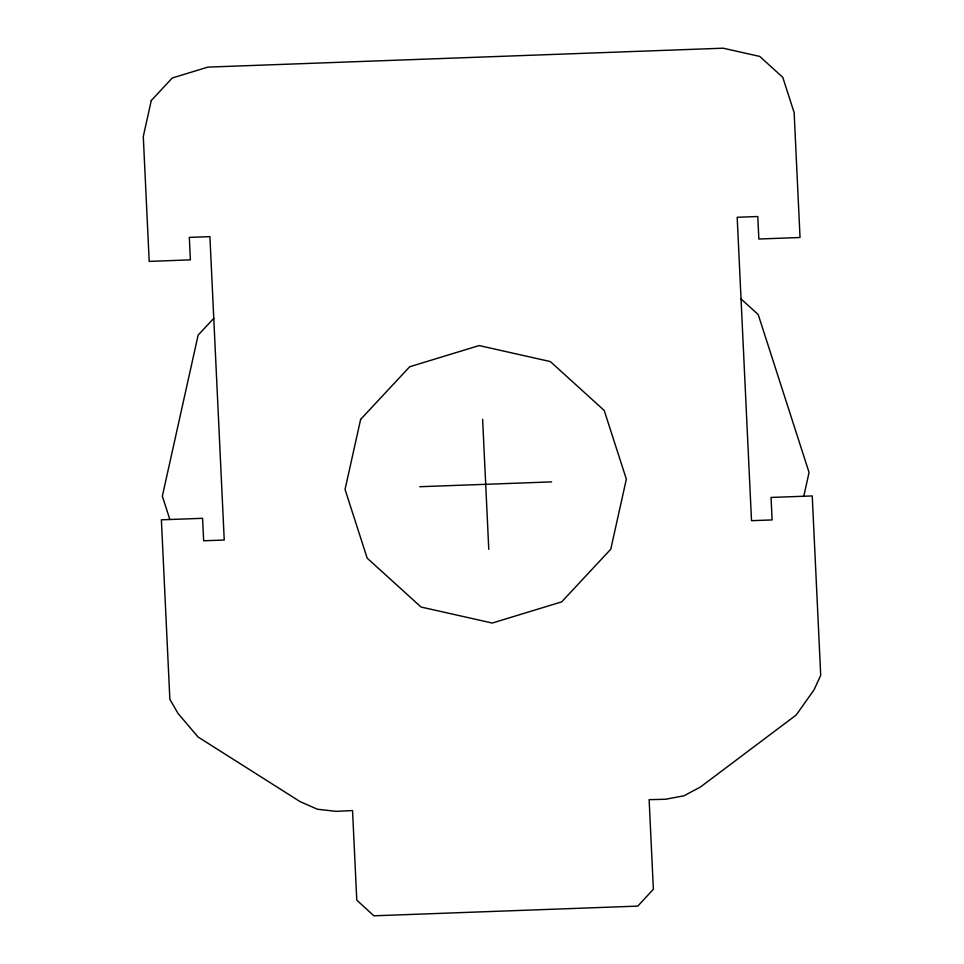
<?xml version="1.0" encoding="UTF-8"?>
<svg xmlns="http://www.w3.org/2000/svg" width="964" height="964" viewBox="0 0 964 964"><rect width="100%" height="100%" fill="white"/><g stroke="black" fill="none" stroke-linecap="round" stroke-linejoin="round"><path stroke-width="1.45" d="M803.771 496.243L809.061 472.444L758.21 314.541L741.039 298.961M213.767 318.325L198.138 335.098L162.338 496.171L169.857 519.5M419.786 486.724L551.613 481.892M482.627 419.292L488.772 549.323M151.288 100.509L143.287 136.502L149.191 261.389L190.378 259.87L189.318 237.385L209.911 236.638L224.238 540.033L203.645 540.792L202.585 518.307L161.386 519.813L169.857 699.274L177.918 713.276L198.03 736.978L300.117 801.638L317.361 809.218L336.075 811.363L352.547 810.555L356.776 900.147L373.887 915.8L637.782 906.112L653.363 889.266L649.134 799.674L665.618 799.264L684.066 795.758L700.539 786.937L796.18 715.035L813.99 689.935L820.713 675.39L812.242 495.93L771.043 497.448L772.104 519.933L751.51 520.681L737.183 217.286L757.788 216.526L758.849 239.012L800.036 237.506L794.143 112.619L782.78 77.337L759.728 56.418L723.157 48.2L207.959 67.106L172.291 77.976L151.288 100.509M360.62 419.412L345.052 489.471L367.176 558.144L421.051 607.031L492.243 623.045L561.687 601.873L610.778 549.203L626.347 479.144L604.223 410.471L550.348 361.572L479.144 345.57L409.7 366.742L360.62 419.412"/></g></svg>
